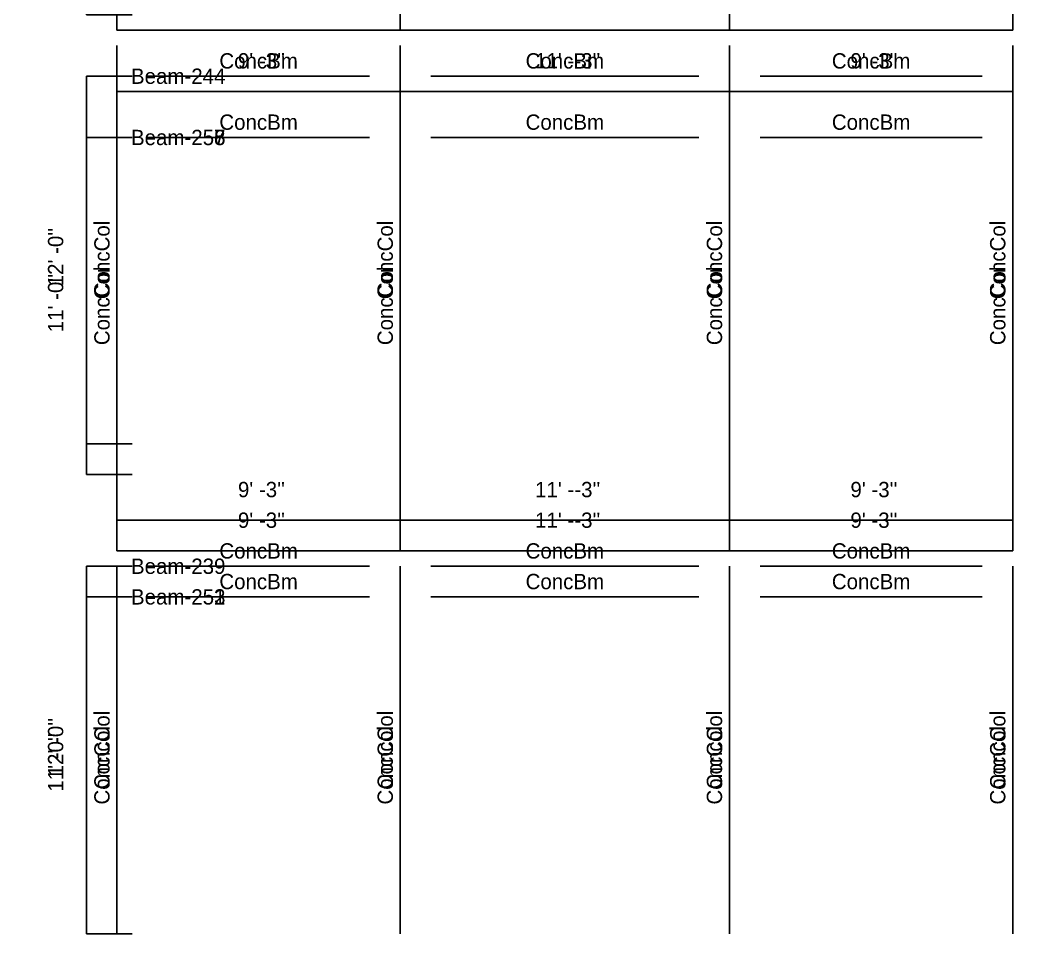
# Model space of a CAD drawing. Extents: x -38 to 2998, y -195 to 11529.
# Drawn here: x -38 to 355.8, y 8686 to 9046 of the extents above; entities that cross this region are included whole.
import ezdxf
from ezdxf.enums import TextEntityAlignment as Align

# ---------------------------------------------------------------- set-up
doc = ezdxf.new("R2010")
doc.units = 0
doc.header["$MEASUREMENT"] = 0
doc.layers.get('0').update_dxf_attribs({"linetype": 'CONTINUOUS'})
for name, color, linetype in [('CENTERLINES', 7, 'CONTINUOUS'), ('DIMENSIONS', 4, 'CONTINUOUS'), ('TEXT', 5, 'CONTINUOUS')]:
    doc.layers.add(name, color=color, linetype=linetype)
doc.dimstyles.get("Standard").update_dxf_attribs({"dimtxt": 0.18, "dimasz": 0.18, "dimexe": 0.18, "dimexo": 0.0625, "dimgap": 0.09, "dimtad": 0, "dimtih": 1, "dimtoh": 1, "dimdec": 4, "dimzin": 0, "dimtxsty": 'STANDARD', "dimcen": 0.09, "dimazin": 3, "dimtfac": 1, "dimtdec": 4, "dimtofl": 0, "dimtmove": 0, "dimatfit": 3, "dimtolj": 1, "dimtzin": 0})

# ---------------------------------------------------------------- blocks, each defined once
blk = doc.blocks.new('*D7981')
at = {"color": 1, "linetype": 'BYBLOCK'}
for points in [[(-8.29, 8828.29), (-7.23, 8827.23), (-16.77, 8836.77), (-15.71, 8835.71)], [(-8.29, 8684.29), (-7.23, 8683.23), (-16.77, 8692.77), (-15.71, 8691.71)]]:
    blk.add_solid(points, dxfattribs=at)
at = {"layer": 'DIMENSIONS', "color": 9, "linetype": 'BYBLOCK'}
for p, q in [((-12, 8832), (6, 8832)), ((-12, 8688), (6, 8688))]:
    blk.add_line(p, q, dxfattribs=at)
at = {"layer": 'DIMENSIONS', "color": 0, "linetype": 'BYBLOCK'}
blk.add_line((-12, 8688), (-12, 8832), dxfattribs=at)
at = {"layer": 'DIMENSIONS', "color": 0, "linetype": 'BYBLOCK', "insert": (-24, 8760), "char_height": 6, "attachment_point": 5, "rotation": 90}
blk.add_mtext("\\A1; 12' -0''", dxfattribs=at)
blk = doc.blocks.new('*D7982')
at = {"color": 1, "linetype": 'BYBLOCK'}
for points in [[(4.77, 8854.77), (3.71, 8853.71), (-3.71, 8846.29), (-4.77, 8845.23)], [(115.77, 8854.77), (114.71, 8853.71), (107.29, 8846.29), (106.23, 8845.23)]]:
    blk.add_solid(points, dxfattribs=at)
at = {"layer": 'DIMENSIONS', "color": 9, "linetype": 'BYBLOCK'}
for p, q in [((0, 8850), (0, 8868)), ((111, 8850), (111, 8868))]:
    blk.add_line(p, q, dxfattribs=at)
at = {"layer": 'DIMENSIONS', "color": 0, "linetype": 'BYBLOCK'}
blk.add_line((0, 8850), (111, 8850), dxfattribs=at)
at = {"layer": 'DIMENSIONS', "color": 0, "linetype": 'BYBLOCK', "insert": (55.5, 8862), "char_height": 6, "attachment_point": 5}
blk.add_mtext("\\A1; 9' -3''", dxfattribs=at)
blk = doc.blocks.new('*D7983')
at = {"color": 1, "linetype": 'BYBLOCK'}
for points in [[(115.77, 8854.77), (114.71, 8853.71), (107.29, 8846.29), (106.23, 8845.23)], [(244.77, 8854.77), (243.71, 8853.71), (236.29, 8846.29), (235.23, 8845.23)]]:
    blk.add_solid(points, dxfattribs=at)
at = {"layer": 'DIMENSIONS', "color": 9, "linetype": 'BYBLOCK'}
for p, q in [((111, 8850), (111, 8868)), ((240, 8850), (240, 8868))]:
    blk.add_line(p, q, dxfattribs=at)
at = {"layer": 'DIMENSIONS', "color": 0, "linetype": 'BYBLOCK'}
blk.add_line((111, 8850), (240, 8850), dxfattribs=at)
at = {"layer": 'DIMENSIONS', "color": 0, "linetype": 'BYBLOCK', "insert": (175.5, 8862), "char_height": 6, "attachment_point": 5}
blk.add_mtext("\\A1; 11' --3''", dxfattribs=at)
blk = doc.blocks.new('*D7984')
at = {"color": 1, "linetype": 'BYBLOCK'}
for points in [[(244.77, 8854.77), (243.71, 8853.71), (236.29, 8846.29), (235.23, 8845.23)], [(355.77, 8854.77), (354.71, 8853.71), (347.29, 8846.29), (346.23, 8845.23)]]:
    blk.add_solid(points, dxfattribs=at)
at = {"layer": 'DIMENSIONS', "color": 9, "linetype": 'BYBLOCK'}
for p, q in [((240, 8850), (240, 8868)), ((351, 8850), (351, 8868))]:
    blk.add_line(p, q, dxfattribs=at)
at = {"layer": 'DIMENSIONS', "color": 0, "linetype": 'BYBLOCK'}
blk.add_line((240, 8850), (351, 8850), dxfattribs=at)
at = {"layer": 'DIMENSIONS', "color": 0, "linetype": 'BYBLOCK', "insert": (295.5, 8862), "char_height": 6, "attachment_point": 5}
blk.add_mtext("\\A1; 9' -3''", dxfattribs=at)
blk = doc.blocks.new('*D7985')
at = {"color": 1, "linetype": 'BYBLOCK'}
for points in [[(-8.29, 9020.29), (-7.23, 9019.23), (-16.77, 9028.77), (-15.71, 9027.71)], [(-8.29, 8876.29), (-7.23, 8875.23), (-16.77, 8884.77), (-15.71, 8883.71)]]:
    blk.add_solid(points, dxfattribs=at)
at = {"layer": 'DIMENSIONS', "color": 9, "linetype": 'BYBLOCK'}
for p, q in [((-12, 9024), (6, 9024)), ((-12, 8880), (6, 8880))]:
    blk.add_line(p, q, dxfattribs=at)
at = {"layer": 'DIMENSIONS', "color": 0, "linetype": 'BYBLOCK'}
blk.add_line((-12, 8880), (-12, 9024), dxfattribs=at)
at = {"layer": 'DIMENSIONS', "color": 0, "linetype": 'BYBLOCK', "insert": (-24, 8952), "char_height": 6, "attachment_point": 5, "rotation": 90}
blk.add_mtext("\\A1; 12' -0''", dxfattribs=at)
blk = doc.blocks.new('*D7986')
at = {"color": 1, "linetype": 'BYBLOCK'}
for points in [[(4.77, 9046.77), (3.71, 9045.71), (-3.71, 9038.29), (-4.77, 9037.23)], [(115.77, 9046.77), (114.71, 9045.71), (107.29, 9038.29), (106.23, 9037.23)]]:
    blk.add_solid(points, dxfattribs=at)
at = {"layer": 'DIMENSIONS', "color": 9, "linetype": 'BYBLOCK'}
for p, q in [((0, 9042), (0, 9060)), ((111, 9042), (111, 9060))]:
    blk.add_line(p, q, dxfattribs=at)
at = {"layer": 'DIMENSIONS', "color": 0, "linetype": 'BYBLOCK'}
blk.add_line((0, 9042), (111, 9042), dxfattribs=at)
at = {"layer": 'DIMENSIONS', "color": 0, "linetype": 'BYBLOCK', "insert": (55.5, 9054), "char_height": 6, "attachment_point": 5}
blk.add_mtext("\\A1; 9' -3''", dxfattribs=at)
blk = doc.blocks.new('*D7987')
at = {"color": 1, "linetype": 'BYBLOCK'}
for points in [[(115.77, 9046.77), (114.71, 9045.71), (107.29, 9038.29), (106.23, 9037.23)], [(244.77, 9046.77), (243.71, 9045.71), (236.29, 9038.29), (235.23, 9037.23)]]:
    blk.add_solid(points, dxfattribs=at)
at = {"layer": 'DIMENSIONS', "color": 9, "linetype": 'BYBLOCK'}
for p, q in [((111, 9042), (111, 9060)), ((240, 9042), (240, 9060))]:
    blk.add_line(p, q, dxfattribs=at)
at = {"layer": 'DIMENSIONS', "color": 0, "linetype": 'BYBLOCK'}
blk.add_line((111, 9042), (240, 9042), dxfattribs=at)
at = {"layer": 'DIMENSIONS', "color": 0, "linetype": 'BYBLOCK', "insert": (175.5, 9054), "char_height": 6, "attachment_point": 5}
blk.add_mtext("\\A1; 11' --3''", dxfattribs=at)
blk = doc.blocks.new('*D7988')
at = {"color": 1, "linetype": 'BYBLOCK'}
for points in [[(244.77, 9046.77), (243.71, 9045.71), (236.29, 9038.29), (235.23, 9037.23)], [(355.77, 9046.77), (354.71, 9045.71), (347.29, 9038.29), (346.23, 9037.23)]]:
    blk.add_solid(points, dxfattribs=at)
at = {"layer": 'DIMENSIONS', "color": 9, "linetype": 'BYBLOCK'}
for p, q in [((240, 9042), (240, 9060)), ((351, 9042), (351, 9060))]:
    blk.add_line(p, q, dxfattribs=at)
at = {"layer": 'DIMENSIONS', "color": 0, "linetype": 'BYBLOCK'}
blk.add_line((240, 9042), (351, 9042), dxfattribs=at)
at = {"layer": 'DIMENSIONS', "color": 0, "linetype": 'BYBLOCK', "insert": (295.5, 9054), "char_height": 6, "attachment_point": 5}
blk.add_mtext("\\A1; 9' -3''", dxfattribs=at)
blk = doc.blocks.new('*D8463')
at = {"color": 1, "linetype": 'BYBLOCK'}
for points in [[(-8.29, 8816.29), (-7.23, 8815.23), (-16.77, 8824.77), (-15.71, 8823.71)], [(-8.29, 8684.29), (-7.23, 8683.23), (-16.77, 8692.77), (-15.71, 8691.71)]]:
    blk.add_solid(points, dxfattribs=at)
at = {"layer": 'DIMENSIONS', "color": 9, "linetype": 'BYBLOCK'}
for p, q in [((-12, 8820), (6, 8820)), ((-12, 8688), (6, 8688))]:
    blk.add_line(p, q, dxfattribs=at)
at = {"layer": 'DIMENSIONS', "color": 0, "linetype": 'BYBLOCK'}
blk.add_line((-12, 8688), (-12, 8820), dxfattribs=at)
at = {"layer": 'DIMENSIONS', "color": 0, "linetype": 'BYBLOCK', "insert": (-24, 8754), "char_height": 6, "attachment_point": 5, "rotation": 90}
blk.add_mtext("\\A1; 11' -0''", dxfattribs=at)
blk = doc.blocks.new('*D8464')
at = {"color": 1, "linetype": 'BYBLOCK'}
for points in [[(4.77, 8842.77), (3.71, 8841.71), (-3.71, 8834.29), (-4.77, 8833.23)], [(115.77, 8842.77), (114.71, 8841.71), (107.29, 8834.29), (106.23, 8833.23)]]:
    blk.add_solid(points, dxfattribs=at)
at = {"layer": 'DIMENSIONS', "color": 9, "linetype": 'BYBLOCK'}
for p, q in [((0, 8838), (0, 8856)), ((111, 8838), (111, 8856))]:
    blk.add_line(p, q, dxfattribs=at)
at = {"layer": 'DIMENSIONS', "color": 0, "linetype": 'BYBLOCK'}
blk.add_line((0, 8838), (111, 8838), dxfattribs=at)
at = {"layer": 'DIMENSIONS', "color": 0, "linetype": 'BYBLOCK', "insert": (55.5, 8850), "char_height": 6, "attachment_point": 5}
blk.add_mtext("\\A1; 9' -3''", dxfattribs=at)
blk = doc.blocks.new('*D8465')
at = {"color": 1, "linetype": 'BYBLOCK'}
for points in [[(115.77, 8842.77), (114.71, 8841.71), (107.29, 8834.29), (106.23, 8833.23)], [(244.77, 8842.77), (243.71, 8841.71), (236.29, 8834.29), (235.23, 8833.23)]]:
    blk.add_solid(points, dxfattribs=at)
at = {"layer": 'DIMENSIONS', "color": 9, "linetype": 'BYBLOCK'}
for p, q in [((111, 8838), (111, 8856)), ((240, 8838), (240, 8856))]:
    blk.add_line(p, q, dxfattribs=at)
at = {"layer": 'DIMENSIONS', "color": 0, "linetype": 'BYBLOCK'}
blk.add_line((111, 8838), (240, 8838), dxfattribs=at)
at = {"layer": 'DIMENSIONS', "color": 0, "linetype": 'BYBLOCK', "insert": (175.5, 8850), "char_height": 6, "attachment_point": 5}
blk.add_mtext("\\A1; 11' --3''", dxfattribs=at)
blk = doc.blocks.new('*D8466')
at = {"color": 1, "linetype": 'BYBLOCK'}
for points in [[(244.77, 8842.77), (243.71, 8841.71), (236.29, 8834.29), (235.23, 8833.23)], [(355.77, 8842.77), (354.71, 8841.71), (347.29, 8834.29), (346.23, 8833.23)]]:
    blk.add_solid(points, dxfattribs=at)
at = {"layer": 'DIMENSIONS', "color": 9, "linetype": 'BYBLOCK'}
for p, q in [((240, 8838), (240, 8856)), ((351, 8838), (351, 8856))]:
    blk.add_line(p, q, dxfattribs=at)
at = {"layer": 'DIMENSIONS', "color": 0, "linetype": 'BYBLOCK'}
blk.add_line((240, 8838), (351, 8838), dxfattribs=at)
at = {"layer": 'DIMENSIONS', "color": 0, "linetype": 'BYBLOCK', "insert": (295.5, 8850), "char_height": 6, "attachment_point": 5}
blk.add_mtext("\\A1; 9' -3''", dxfattribs=at)
blk = doc.blocks.new('*D8467')
at = {"color": 1, "linetype": 'BYBLOCK'}
for points in [[(-8.29, 8996.29), (-7.23, 8995.23), (-16.77, 9004.77), (-15.71, 9003.71)], [(-8.29, 8864.29), (-7.23, 8863.23), (-16.77, 8872.77), (-15.71, 8871.71)]]:
    blk.add_solid(points, dxfattribs=at)
at = {"layer": 'DIMENSIONS', "color": 9, "linetype": 'BYBLOCK'}
for p, q in [((-12, 9000), (6, 9000)), ((-12, 8868), (6, 8868))]:
    blk.add_line(p, q, dxfattribs=at)
at = {"layer": 'DIMENSIONS', "color": 0, "linetype": 'BYBLOCK'}
blk.add_line((-12, 8868), (-12, 9000), dxfattribs=at)
at = {"layer": 'DIMENSIONS', "color": 0, "linetype": 'BYBLOCK', "insert": (-24, 8934), "char_height": 6, "attachment_point": 5, "rotation": 90}
blk.add_mtext("\\A1; 11' -0''", dxfattribs=at)
blk = doc.blocks.new('*D8468')
at = {"color": 1, "linetype": 'BYBLOCK'}
for points in [[(4.77, 9022.77), (3.71, 9021.71), (-3.71, 9014.29), (-4.77, 9013.23)], [(115.77, 9022.77), (114.71, 9021.71), (107.29, 9014.29), (106.23, 9013.23)]]:
    blk.add_solid(points, dxfattribs=at)
at = {"layer": 'DIMENSIONS', "color": 9, "linetype": 'BYBLOCK'}
for p, q in [((0, 9018), (0, 9036)), ((111, 9018), (111, 9036))]:
    blk.add_line(p, q, dxfattribs=at)
at = {"layer": 'DIMENSIONS', "color": 0, "linetype": 'BYBLOCK'}
blk.add_line((0, 9018), (111, 9018), dxfattribs=at)
at = {"layer": 'DIMENSIONS', "color": 0, "linetype": 'BYBLOCK', "insert": (55.5, 9030), "char_height": 6, "attachment_point": 5}
blk.add_mtext("\\A1; 9' -3''", dxfattribs=at)
blk = doc.blocks.new('*D8469')
at = {"color": 1, "linetype": 'BYBLOCK'}
for points in [[(115.77, 9022.77), (114.71, 9021.71), (107.29, 9014.29), (106.23, 9013.23)], [(244.77, 9022.77), (243.71, 9021.71), (236.29, 9014.29), (235.23, 9013.23)]]:
    blk.add_solid(points, dxfattribs=at)
at = {"layer": 'DIMENSIONS', "color": 9, "linetype": 'BYBLOCK'}
for p, q in [((111, 9018), (111, 9036)), ((240, 9018), (240, 9036))]:
    blk.add_line(p, q, dxfattribs=at)
at = {"layer": 'DIMENSIONS', "color": 0, "linetype": 'BYBLOCK'}
blk.add_line((111, 9018), (240, 9018), dxfattribs=at)
at = {"layer": 'DIMENSIONS', "color": 0, "linetype": 'BYBLOCK', "insert": (175.5, 9030), "char_height": 6, "attachment_point": 5}
blk.add_mtext("\\A1; 11' --3''", dxfattribs=at)
blk = doc.blocks.new('*D8470')
at = {"color": 1, "linetype": 'BYBLOCK'}
for points in [[(244.77, 9022.77), (243.71, 9021.71), (236.29, 9014.29), (235.23, 9013.23)], [(355.77, 9022.77), (354.71, 9021.71), (347.29, 9014.29), (346.23, 9013.23)]]:
    blk.add_solid(points, dxfattribs=at)
at = {"layer": 'DIMENSIONS', "color": 9, "linetype": 'BYBLOCK'}
for p, q in [((240, 9018), (240, 9036)), ((351, 9018), (351, 9036))]:
    blk.add_line(p, q, dxfattribs=at)
at = {"layer": 'DIMENSIONS', "color": 0, "linetype": 'BYBLOCK'}
blk.add_line((240, 9018), (351, 9018), dxfattribs=at)
at = {"layer": 'DIMENSIONS', "color": 0, "linetype": 'BYBLOCK', "insert": (295.5, 9030), "char_height": 6, "attachment_point": 5}
blk.add_mtext("\\A1; 9' -3''", dxfattribs=at)
blk = doc.blocks.new('*D8471')
at = {"color": 1, "linetype": 'BYBLOCK'}
for points in [[(-8.29, 9176.29), (-7.23, 9175.23), (-16.77, 9184.77), (-15.71, 9183.71)], [(-8.29, 9044.29), (-7.23, 9043.23), (-16.77, 9052.77), (-15.71, 9051.71)]]:
    blk.add_solid(points, dxfattribs=at)
at = {"layer": 'DIMENSIONS', "color": 9, "linetype": 'BYBLOCK'}
for p, q in [((-12, 9180), (6, 9180)), ((-12, 9048), (6, 9048))]:
    blk.add_line(p, q, dxfattribs=at)
at = {"layer": 'DIMENSIONS', "color": 0, "linetype": 'BYBLOCK'}
blk.add_line((-12, 9048), (-12, 9180), dxfattribs=at)
at = {"layer": 'DIMENSIONS', "color": 0, "linetype": 'BYBLOCK', "insert": (-24, 9114), "char_height": 6, "attachment_point": 5, "rotation": 90}
blk.add_mtext("\\A1; 11' -0''", dxfattribs=at)
blk = doc.blocks.new('*D8933')
at = {"color": 1, "linetype": 'BYBLOCK'}
for points in [[(-8.29, 8816.29), (-7.23, 8815.23), (-16.77, 8824.77), (-15.71, 8823.71)], [(-8.29, 8684.29), (-7.23, 8683.23), (-16.77, 8692.77), (-15.71, 8691.71)]]:
    blk.add_solid(points, dxfattribs=at)
at = {"layer": 'DIMENSIONS', "color": 9, "linetype": 'BYBLOCK'}
for p, q in [((-12, 8820), (6, 8820)), ((-12, 8688), (6, 8688))]:
    blk.add_line(p, q, dxfattribs=at)
at = {"layer": 'DIMENSIONS', "color": 0, "linetype": 'BYBLOCK'}
blk.add_line((-12, 8688), (-12, 8820), dxfattribs=at)
at = {"layer": 'DIMENSIONS', "color": 0, "linetype": 'BYBLOCK', "insert": (-24, 8754), "char_height": 6, "attachment_point": 5, "rotation": 90}
blk.add_mtext("\\A1; 11' -0''", dxfattribs=at)
blk = doc.blocks.new('*D8934')
at = {"color": 1, "linetype": 'BYBLOCK'}
for points in [[(4.77, 8842.77), (3.71, 8841.71), (-3.71, 8834.29), (-4.77, 8833.23)], [(115.77, 8842.77), (114.71, 8841.71), (107.29, 8834.29), (106.23, 8833.23)]]:
    blk.add_solid(points, dxfattribs=at)
at = {"layer": 'DIMENSIONS', "color": 9, "linetype": 'BYBLOCK'}
for p, q in [((0, 8838), (0, 8856)), ((111, 8838), (111, 8856))]:
    blk.add_line(p, q, dxfattribs=at)
at = {"layer": 'DIMENSIONS', "color": 0, "linetype": 'BYBLOCK'}
blk.add_line((0, 8838), (111, 8838), dxfattribs=at)
at = {"layer": 'DIMENSIONS', "color": 0, "linetype": 'BYBLOCK', "insert": (55.5, 8850), "char_height": 6, "attachment_point": 5}
blk.add_mtext("\\A1; 9' -3''", dxfattribs=at)
blk = doc.blocks.new('*D8935')
at = {"color": 1, "linetype": 'BYBLOCK'}
for points in [[(115.77, 8842.77), (114.71, 8841.71), (107.29, 8834.29), (106.23, 8833.23)], [(244.77, 8842.77), (243.71, 8841.71), (236.29, 8834.29), (235.23, 8833.23)]]:
    blk.add_solid(points, dxfattribs=at)
at = {"layer": 'DIMENSIONS', "color": 9, "linetype": 'BYBLOCK'}
for p, q in [((111, 8838), (111, 8856)), ((240, 8838), (240, 8856))]:
    blk.add_line(p, q, dxfattribs=at)
at = {"layer": 'DIMENSIONS', "color": 0, "linetype": 'BYBLOCK'}
blk.add_line((111, 8838), (240, 8838), dxfattribs=at)
at = {"layer": 'DIMENSIONS', "color": 0, "linetype": 'BYBLOCK', "insert": (175.5, 8850), "char_height": 6, "attachment_point": 5}
blk.add_mtext("\\A1; 11' --3''", dxfattribs=at)
blk = doc.blocks.new('*D8936')
at = {"color": 1, "linetype": 'BYBLOCK'}
for points in [[(244.77, 8842.77), (243.71, 8841.71), (236.29, 8834.29), (235.23, 8833.23)], [(355.77, 8842.77), (354.71, 8841.71), (347.29, 8834.29), (346.23, 8833.23)]]:
    blk.add_solid(points, dxfattribs=at)
at = {"layer": 'DIMENSIONS', "color": 9, "linetype": 'BYBLOCK'}
for p, q in [((240, 8838), (240, 8856)), ((351, 8838), (351, 8856))]:
    blk.add_line(p, q, dxfattribs=at)
at = {"layer": 'DIMENSIONS', "color": 0, "linetype": 'BYBLOCK'}
blk.add_line((240, 8838), (351, 8838), dxfattribs=at)
at = {"layer": 'DIMENSIONS', "color": 0, "linetype": 'BYBLOCK', "insert": (295.5, 8850), "char_height": 6, "attachment_point": 5}
blk.add_mtext("\\A1; 9' -3''", dxfattribs=at)
blk = doc.blocks.new('*D8937')
at = {"color": 1, "linetype": 'BYBLOCK'}
for points in [[(-8.29, 8996.29), (-7.23, 8995.23), (-16.77, 9004.77), (-15.71, 9003.71)], [(-8.29, 8864.29), (-7.23, 8863.23), (-16.77, 8872.77), (-15.71, 8871.71)]]:
    blk.add_solid(points, dxfattribs=at)
at = {"layer": 'DIMENSIONS', "color": 9, "linetype": 'BYBLOCK'}
for p, q in [((-12, 9000), (6, 9000)), ((-12, 8868), (6, 8868))]:
    blk.add_line(p, q, dxfattribs=at)
at = {"layer": 'DIMENSIONS', "color": 0, "linetype": 'BYBLOCK'}
blk.add_line((-12, 8868), (-12, 9000), dxfattribs=at)
at = {"layer": 'DIMENSIONS', "color": 0, "linetype": 'BYBLOCK', "insert": (-24, 8934), "char_height": 6, "attachment_point": 5, "rotation": 90}
blk.add_mtext("\\A1; 11' -0''", dxfattribs=at)
blk = doc.blocks.new('*D8938')
at = {"color": 1, "linetype": 'BYBLOCK'}
for points in [[(4.77, 9022.77), (3.71, 9021.71), (-3.71, 9014.29), (-4.77, 9013.23)], [(115.77, 9022.77), (114.71, 9021.71), (107.29, 9014.29), (106.23, 9013.23)]]:
    blk.add_solid(points, dxfattribs=at)
at = {"layer": 'DIMENSIONS', "color": 9, "linetype": 'BYBLOCK'}
for p, q in [((0, 9018), (0, 9036)), ((111, 9018), (111, 9036))]:
    blk.add_line(p, q, dxfattribs=at)
at = {"layer": 'DIMENSIONS', "color": 0, "linetype": 'BYBLOCK'}
blk.add_line((0, 9018), (111, 9018), dxfattribs=at)
at = {"layer": 'DIMENSIONS', "color": 0, "linetype": 'BYBLOCK', "insert": (55.5, 9030), "char_height": 6, "attachment_point": 5}
blk.add_mtext("\\A1; 9' -3''", dxfattribs=at)
blk = doc.blocks.new('*D8939')
at = {"color": 1, "linetype": 'BYBLOCK'}
for points in [[(115.77, 9022.77), (114.71, 9021.71), (107.29, 9014.29), (106.23, 9013.23)], [(244.77, 9022.77), (243.71, 9021.71), (236.29, 9014.29), (235.23, 9013.23)]]:
    blk.add_solid(points, dxfattribs=at)
at = {"layer": 'DIMENSIONS', "color": 9, "linetype": 'BYBLOCK'}
for p, q in [((111, 9018), (111, 9036)), ((240, 9018), (240, 9036))]:
    blk.add_line(p, q, dxfattribs=at)
at = {"layer": 'DIMENSIONS', "color": 0, "linetype": 'BYBLOCK'}
blk.add_line((111, 9018), (240, 9018), dxfattribs=at)
at = {"layer": 'DIMENSIONS', "color": 0, "linetype": 'BYBLOCK', "insert": (175.5, 9030), "char_height": 6, "attachment_point": 5}
blk.add_mtext("\\A1; 11' --3''", dxfattribs=at)
blk = doc.blocks.new('*D8940')
at = {"color": 1, "linetype": 'BYBLOCK'}
for points in [[(244.77, 9022.77), (243.71, 9021.71), (236.29, 9014.29), (235.23, 9013.23)], [(355.77, 9022.77), (354.71, 9021.71), (347.29, 9014.29), (346.23, 9013.23)]]:
    blk.add_solid(points, dxfattribs=at)
at = {"layer": 'DIMENSIONS', "color": 9, "linetype": 'BYBLOCK'}
for p, q in [((240, 9018), (240, 9036)), ((351, 9018), (351, 9036))]:
    blk.add_line(p, q, dxfattribs=at)
at = {"layer": 'DIMENSIONS', "color": 0, "linetype": 'BYBLOCK'}
blk.add_line((240, 9018), (351, 9018), dxfattribs=at)
at = {"layer": 'DIMENSIONS', "color": 0, "linetype": 'BYBLOCK', "insert": (295.5, 9030), "char_height": 6, "attachment_point": 5}
blk.add_mtext("\\A1; 9' -3''", dxfattribs=at)
blk = doc.blocks.new('*D8941')
at = {"color": 1, "linetype": 'BYBLOCK'}
for points in [[(-8.29, 9176.29), (-7.23, 9175.23), (-16.77, 9184.77), (-15.71, 9183.71)], [(-8.29, 9044.29), (-7.23, 9043.23), (-16.77, 9052.77), (-15.71, 9051.71)]]:
    blk.add_solid(points, dxfattribs=at)
at = {"layer": 'DIMENSIONS', "color": 9, "linetype": 'BYBLOCK'}
for p, q in [((-12, 9180), (6, 9180)), ((-12, 9048), (6, 9048))]:
    blk.add_line(p, q, dxfattribs=at)
at = {"layer": 'DIMENSIONS', "color": 0, "linetype": 'BYBLOCK'}
blk.add_line((-12, 9048), (-12, 9180), dxfattribs=at)
at = {"layer": 'DIMENSIONS', "color": 0, "linetype": 'BYBLOCK', "insert": (-24, 9114), "char_height": 6, "attachment_point": 5, "rotation": 90}
blk.add_mtext("\\A1; 11' -0''", dxfattribs=at)
blk = doc.blocks.new('*D9403')
at = {"color": 1, "linetype": 'BYBLOCK'}
for points in [[(-8.29, 8816.29), (-7.23, 8815.23), (-16.77, 8824.77), (-15.71, 8823.71)], [(-8.29, 8684.29), (-7.23, 8683.23), (-16.77, 8692.77), (-15.71, 8691.71)]]:
    blk.add_solid(points, dxfattribs=at)
at = {"layer": 'DIMENSIONS', "color": 9, "linetype": 'BYBLOCK'}
for p, q in [((-12, 8820), (6, 8820)), ((-12, 8688), (6, 8688))]:
    blk.add_line(p, q, dxfattribs=at)
at = {"layer": 'DIMENSIONS', "color": 0, "linetype": 'BYBLOCK'}
blk.add_line((-12, 8688), (-12, 8820), dxfattribs=at)
at = {"layer": 'DIMENSIONS', "color": 0, "linetype": 'BYBLOCK', "insert": (-24, 8754), "char_height": 6, "attachment_point": 5, "rotation": 90}
blk.add_mtext("\\A1; 11' -0''", dxfattribs=at)
blk = doc.blocks.new('*D9404')
at = {"color": 1, "linetype": 'BYBLOCK'}
for points in [[(4.77, 8842.77), (3.71, 8841.71), (-3.71, 8834.29), (-4.77, 8833.23)], [(115.77, 8842.77), (114.71, 8841.71), (107.29, 8834.29), (106.23, 8833.23)]]:
    blk.add_solid(points, dxfattribs=at)
at = {"layer": 'DIMENSIONS', "color": 9, "linetype": 'BYBLOCK'}
for p, q in [((0, 8838), (0, 8856)), ((111, 8838), (111, 8856))]:
    blk.add_line(p, q, dxfattribs=at)
at = {"layer": 'DIMENSIONS', "color": 0, "linetype": 'BYBLOCK'}
blk.add_line((0, 8838), (111, 8838), dxfattribs=at)
at = {"layer": 'DIMENSIONS', "color": 0, "linetype": 'BYBLOCK', "insert": (55.5, 8850), "char_height": 6, "attachment_point": 5}
blk.add_mtext("\\A1; 9' -3''", dxfattribs=at)
blk = doc.blocks.new('*D9405')
at = {"color": 1, "linetype": 'BYBLOCK'}
for points in [[(115.77, 8842.77), (114.71, 8841.71), (107.29, 8834.29), (106.23, 8833.23)], [(244.77, 8842.77), (243.71, 8841.71), (236.29, 8834.29), (235.23, 8833.23)]]:
    blk.add_solid(points, dxfattribs=at)
at = {"layer": 'DIMENSIONS', "color": 9, "linetype": 'BYBLOCK'}
for p, q in [((111, 8838), (111, 8856)), ((240, 8838), (240, 8856))]:
    blk.add_line(p, q, dxfattribs=at)
at = {"layer": 'DIMENSIONS', "color": 0, "linetype": 'BYBLOCK'}
blk.add_line((111, 8838), (240, 8838), dxfattribs=at)
at = {"layer": 'DIMENSIONS', "color": 0, "linetype": 'BYBLOCK', "insert": (175.5, 8850), "char_height": 6, "attachment_point": 5}
blk.add_mtext("\\A1; 11' --3''", dxfattribs=at)
blk = doc.blocks.new('*D9406')
at = {"color": 1, "linetype": 'BYBLOCK'}
for points in [[(244.77, 8842.77), (243.71, 8841.71), (236.29, 8834.29), (235.23, 8833.23)], [(355.77, 8842.77), (354.71, 8841.71), (347.29, 8834.29), (346.23, 8833.23)]]:
    blk.add_solid(points, dxfattribs=at)
at = {"layer": 'DIMENSIONS', "color": 9, "linetype": 'BYBLOCK'}
for p, q in [((240, 8838), (240, 8856)), ((351, 8838), (351, 8856))]:
    blk.add_line(p, q, dxfattribs=at)
at = {"layer": 'DIMENSIONS', "color": 0, "linetype": 'BYBLOCK'}
blk.add_line((240, 8838), (351, 8838), dxfattribs=at)
at = {"layer": 'DIMENSIONS', "color": 0, "linetype": 'BYBLOCK', "insert": (295.5, 8850), "char_height": 6, "attachment_point": 5}
blk.add_mtext("\\A1; 9' -3''", dxfattribs=at)
blk = doc.blocks.new('*D9407')
at = {"color": 1, "linetype": 'BYBLOCK'}
for points in [[(-8.29, 8996.29), (-7.23, 8995.23), (-16.77, 9004.77), (-15.71, 9003.71)], [(-8.29, 8864.29), (-7.23, 8863.23), (-16.77, 8872.77), (-15.71, 8871.71)]]:
    blk.add_solid(points, dxfattribs=at)
at = {"layer": 'DIMENSIONS', "color": 9, "linetype": 'BYBLOCK'}
for p, q in [((-12, 9000), (6, 9000)), ((-12, 8868), (6, 8868))]:
    blk.add_line(p, q, dxfattribs=at)
at = {"layer": 'DIMENSIONS', "color": 0, "linetype": 'BYBLOCK'}
blk.add_line((-12, 8868), (-12, 9000), dxfattribs=at)
at = {"layer": 'DIMENSIONS', "color": 0, "linetype": 'BYBLOCK', "insert": (-24, 8934), "char_height": 6, "attachment_point": 5, "rotation": 90}
blk.add_mtext("\\A1; 11' -0''", dxfattribs=at)
blk = doc.blocks.new('*D9408')
at = {"color": 1, "linetype": 'BYBLOCK'}
for points in [[(4.77, 9022.77), (3.71, 9021.71), (-3.71, 9014.29), (-4.77, 9013.23)], [(115.77, 9022.77), (114.71, 9021.71), (107.29, 9014.29), (106.23, 9013.23)]]:
    blk.add_solid(points, dxfattribs=at)
at = {"layer": 'DIMENSIONS', "color": 9, "linetype": 'BYBLOCK'}
for p, q in [((0, 9018), (0, 9036)), ((111, 9018), (111, 9036))]:
    blk.add_line(p, q, dxfattribs=at)
at = {"layer": 'DIMENSIONS', "color": 0, "linetype": 'BYBLOCK'}
blk.add_line((0, 9018), (111, 9018), dxfattribs=at)
at = {"layer": 'DIMENSIONS', "color": 0, "linetype": 'BYBLOCK', "insert": (55.5, 9030), "char_height": 6, "attachment_point": 5}
blk.add_mtext("\\A1; 9' -3''", dxfattribs=at)
blk = doc.blocks.new('*D9409')
at = {"color": 1, "linetype": 'BYBLOCK'}
for points in [[(115.77, 9022.77), (114.71, 9021.71), (107.29, 9014.29), (106.23, 9013.23)], [(244.77, 9022.77), (243.71, 9021.71), (236.29, 9014.29), (235.23, 9013.23)]]:
    blk.add_solid(points, dxfattribs=at)
at = {"layer": 'DIMENSIONS', "color": 9, "linetype": 'BYBLOCK'}
for p, q in [((111, 9018), (111, 9036)), ((240, 9018), (240, 9036))]:
    blk.add_line(p, q, dxfattribs=at)
at = {"layer": 'DIMENSIONS', "color": 0, "linetype": 'BYBLOCK'}
blk.add_line((111, 9018), (240, 9018), dxfattribs=at)
at = {"layer": 'DIMENSIONS', "color": 0, "linetype": 'BYBLOCK', "insert": (175.5, 9030), "char_height": 6, "attachment_point": 5}
blk.add_mtext("\\A1; 11' --3''", dxfattribs=at)
blk = doc.blocks.new('*D9410')
at = {"color": 1, "linetype": 'BYBLOCK'}
for points in [[(244.77, 9022.77), (243.71, 9021.71), (236.29, 9014.29), (235.23, 9013.23)], [(355.77, 9022.77), (354.71, 9021.71), (347.29, 9014.29), (346.23, 9013.23)]]:
    blk.add_solid(points, dxfattribs=at)
at = {"layer": 'DIMENSIONS', "color": 9, "linetype": 'BYBLOCK'}
for p, q in [((240, 9018), (240, 9036)), ((351, 9018), (351, 9036))]:
    blk.add_line(p, q, dxfattribs=at)
at = {"layer": 'DIMENSIONS', "color": 0, "linetype": 'BYBLOCK'}
blk.add_line((240, 9018), (351, 9018), dxfattribs=at)
at = {"layer": 'DIMENSIONS', "color": 0, "linetype": 'BYBLOCK', "insert": (295.5, 9030), "char_height": 6, "attachment_point": 5}
blk.add_mtext("\\A1; 9' -3''", dxfattribs=at)
blk = doc.blocks.new('*D9411')
at = {"color": 1, "linetype": 'BYBLOCK'}
for points in [[(-8.29, 9176.29), (-7.23, 9175.23), (-16.77, 9184.77), (-15.71, 9183.71)], [(-8.29, 9044.29), (-7.23, 9043.23), (-16.77, 9052.77), (-15.71, 9051.71)]]:
    blk.add_solid(points, dxfattribs=at)
at = {"layer": 'DIMENSIONS', "color": 9, "linetype": 'BYBLOCK'}
for p, q in [((-12, 9180), (6, 9180)), ((-12, 9048), (6, 9048))]:
    blk.add_line(p, q, dxfattribs=at)
at = {"layer": 'DIMENSIONS', "color": 0, "linetype": 'BYBLOCK'}
blk.add_line((-12, 9048), (-12, 9180), dxfattribs=at)
at = {"layer": 'DIMENSIONS', "color": 0, "linetype": 'BYBLOCK', "insert": (-24, 9114), "char_height": 6, "attachment_point": 5, "rotation": 90}
blk.add_mtext("\\A1; 11' -0''", dxfattribs=at)

msp = doc.modelspace()

# ---------------------------------------------------------------- linework, layer by layer
at = {"layer": 'CENTERLINES', "color": 0, "linetype": 'CONTINUOUS'}
for p, q in [((0, 8880), (0, 9024)), ((12, 9024), (99, 9024)), ((111, 8880), (111, 9024)), ((123, 9024), (228, 9024)), ((240, 8880), (240, 9024)), ((252, 9024), (339, 9024)), ((351, 8880), (351, 9024)), ((0, 8868), (0, 9000)), ((0, 8868), (0, 9000)), ((0, 8868), (0, 9000)), ((12, 9000), (99, 9000)), ((12, 9000), (99, 9000)), ((12, 9000), (99, 9000)), ((111, 8868), (111, 9000)), ((111, 8868), (111, 9000)), ((111, 8868), (111, 9000)), ((123, 9000), (228, 9000)), ((123, 9000), (228, 9000)), ((123, 9000), (228, 9000)), ((240, 8868), (240, 9000)), ((240, 8868), (240, 9000)), ((240, 8868), (240, 9000)), ((252, 9000), (339, 9000)), ((252, 9000), (339, 9000)), ((252, 9000), (339, 9000)), ((351, 8868), (351, 9000)), ((351, 8868), (351, 9000)), ((351, 8868), (351, 9000)), ((0, 8688), (0, 8832)), ((12, 8832), (99, 8832)), ((111, 8688), (111, 8832)), ((123, 8832), (228, 8832)), ((240, 8688), (240, 8832)), ((252, 8832), (339, 8832)), ((351, 8688), (351, 8832)), ((0, 8688), (0, 8820)), ((0, 8688), (0, 8820)), ((0, 8688), (0, 8820)), ((12, 8820), (99, 8820)), ((12, 8820), (99, 8820)), ((12, 8820), (99, 8820)), ((111, 8688), (111, 8820)), ((111, 8688), (111, 8820)), ((111, 8688), (111, 8820)), ((123, 8820), (228, 8820)), ((123, 8820), (228, 8820)), ((123, 8820), (228, 8820)), ((240, 8688), (240, 8820)), ((240, 8688), (240, 8820)), ((240, 8688), (240, 8820)), ((252, 8820), (339, 8820)), ((252, 8820), (339, 8820)), ((252, 8820), (339, 8820)), ((351, 8688), (351, 8820)), ((351, 8688), (351, 8820)), ((351, 8688), (351, 8820))]:
    msp.add_line(p, q, dxfattribs=at)

# ---------------------------------------------------------------- texts
at = {"layer": 'TEXT', "color": 0}
for s, p in [('ConcBm', (55.5, 9030)), ('ConcBm', (175.5, 9030)), ('ConcBm', (295.5, 9030)), ('Beam-244', (24, 9024)), ('ConcBm', (55.5, 9006)), ('ConcBm', (55.5, 9006)), ('ConcBm', (55.5, 9006)), ('ConcBm', (175.5, 9006)), ('ConcBm', (175.5, 9006)), ('ConcBm', (175.5, 9006)), ('ConcBm', (295.5, 9006)), ('ConcBm', (295.5, 9006)), ('ConcBm', (295.5, 9006)), ('Beam-258', (24, 9000)), ('Beam-257', (24, 9000)), ('Beam-256', (24, 9000)), ('ConcBm', (55.5, 8838)), ('ConcBm', (175.5, 8838)), ('ConcBm', (295.5, 8838)), ('Beam-239', (24, 8832)), ('ConcBm', (55.5, 8826)), ('ConcBm', (55.5, 8826)), ('ConcBm', (55.5, 8826)), ('ConcBm', (175.5, 8826)), ('ConcBm', (175.5, 8826)), ('ConcBm', (175.5, 8826)), ('ConcBm', (295.5, 8826)), ('ConcBm', (295.5, 8826)), ('ConcBm', (295.5, 8826)), ('Beam-253', (24, 8820)), ('Beam-252', (24, 8820)), ('Beam-251', (24, 8820))]:
    msp.add_text(s, height=6, dxfattribs=at).set_placement(p, align=Align.MIDDLE)
for p in [(-6, 8952), (105, 8952), (234, 8952), (345, 8952), (-6, 8934), (-6, 8934), (-6, 8934), (105, 8934), (105, 8934), (105, 8934), (234, 8934), (234, 8934), (234, 8934), (345, 8934), (345, 8934), (345, 8934), (-6, 8760), (105, 8760), (234, 8760), (345, 8760), (-6, 8754), (-6, 8754), (-6, 8754), (105, 8754), (105, 8754), (105, 8754), (234, 8754), (234, 8754), (234, 8754), (345, 8754), (345, 8754), (345, 8754)]:
    msp.add_text('ConcCol', height=6, rotation=90, dxfattribs=at).set_placement(p, align=Align.MIDDLE)

# ---------------------------------------------------------------- dimensions: what is measured, and where the dimension line sits
at = {"layer": 'DIMENSIONS'}
for base, p1, p2, picture, middle in [((-12, 9180), (-24, 9048), (-24, 9180), '*D8471', (-24, 9114)), ((-12, 9180), (-24, 9048), (-24, 9180), '*D8941', (-24, 9114)), ((-12, 9180), (-24, 9048), (-24, 9180), '*D9411', (-24, 9114)), ((111, 9042), (0, 9030), (111, 9030), '*D7986', (55.5, 9030)), ((240, 9042), (111, 9030), (240, 9030), '*D7987', (175.5, 9030)), ((351, 9042), (240, 9030), (351, 9030), '*D7988', (295.5, 9030)), ((111, 9018), (0, 9006), (111, 9006), '*D8468', (55.5, 9006)), ((111, 9018), (0, 9006), (111, 9006), '*D8938', (55.5, 9006)), ((111, 9018), (0, 9006), (111, 9006), '*D9408', (55.5, 9006)), ((240, 9018), (111, 9006), (240, 9006), '*D8469', (175.5, 9006)), ((240, 9018), (111, 9006), (240, 9006), '*D8939', (175.5, 9006)), ((240, 9018), (111, 9006), (240, 9006), '*D9409', (175.5, 9006)), ((351, 9018), (240, 9006), (351, 9006), '*D8470', (295.5, 9006)), ((351, 9018), (240, 9006), (351, 9006), '*D8940', (295.5, 9006)), ((351, 9018), (240, 9006), (351, 9006), '*D9410', (295.5, 9006)), ((-12, 9024), (-24, 8880), (-24, 9024), '*D7985', (-24, 8952)), ((-12, 9000), (-24, 8868), (-24, 9000), '*D8467', (-24, 8934)), ((-12, 9000), (-24, 8868), (-24, 9000), '*D8937', (-24, 8934)), ((-12, 9000), (-24, 8868), (-24, 9000), '*D9407', (-24, 8934)), ((111, 8850), (0, 8838), (111, 8838), '*D7982', (55.5, 8838)), ((240, 8850), (111, 8838), (240, 8838), '*D7983', (175.5, 8838)), ((351, 8850), (240, 8838), (351, 8838), '*D7984', (295.5, 8838)), ((111, 8838), (0, 8826), (111, 8826), '*D8464', (55.5, 8826)), ((111, 8838), (0, 8826), (111, 8826), '*D8934', (55.5, 8826)), ((111, 8838), (0, 8826), (111, 8826), '*D9404', (55.5, 8826)), ((240, 8838), (111, 8826), (240, 8826), '*D8465', (175.5, 8826)), ((240, 8838), (111, 8826), (240, 8826), '*D8935', (175.5, 8826)), ((240, 8838), (111, 8826), (240, 8826), '*D9405', (175.5, 8826)), ((351, 8838), (240, 8826), (351, 8826), '*D8466', (295.5, 8826)), ((351, 8838), (240, 8826), (351, 8826), '*D8936', (295.5, 8826)), ((351, 8838), (240, 8826), (351, 8826), '*D9406', (295.5, 8826)), ((-12, 8832), (-24, 8688), (-24, 8832), '*D7981', (-24, 8760)), ((-12, 8820), (-24, 8688), (-24, 8820), '*D8463', (-24, 8754)), ((-12, 8820), (-24, 8688), (-24, 8820), '*D8933', (-24, 8754)), ((-12, 8820), (-24, 8688), (-24, 8820), '*D9403', (-24, 8754))]:
    dim = msp.add_linear_dim(base=base, p1=p1, p2=p2, dimstyle='STANDARD', dxfattribs=at)
    dim.commit()
    dim.dimension.update_dxf_attribs({"geometry": picture, "text_midpoint": middle})

doc.saveas('drawing.dxf')
